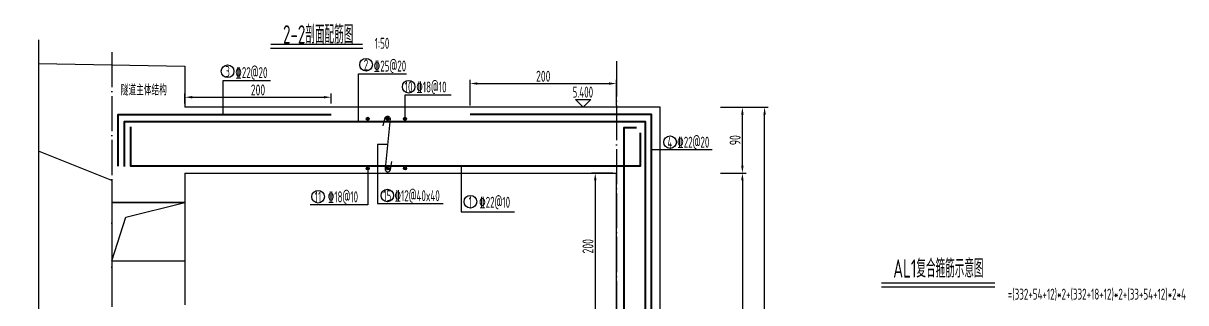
# Model space of a CAD drawing. Header units: millimetres. Extents: x -29538 to 115583, y -232866 to 15404.
# Drawn here: x 18581 to 34476, y -211043 to -207223 of the extents above; entities that cross this region are included whole.
import ezdxf
from ezdxf.enums import TextEntityAlignment as Align

# ---------------------------------------------------------------- set-up
doc = ezdxf.new("R2010")
doc.units = ezdxf.units.MM
doc.header["$LTSCALE"] = 10
doc.header["$MEASUREMENT"] = 0
doc.linetypes.add('ACAD_ISO04W100', pattern=[30, 24, -3, 0, -3])
for name, color, linetype in [('WALL-W', 2, 'Continuous'), ('中心线', 3, 'ACAD_ISO04W100'), ('文字', 7, 'Continuous'), ('标注', 4, 'Continuous'), ('次轮廓线', 7, 'Continuous'), ('轮廓线', 1, 'Continuous')]:
    doc.layers.add(name, color=color, linetype=linetype)
doc.layers.add('钢筋', color=6, linetype='Continuous', lineweight=40)
doc.styles.get("Standard").update_dxf_attribs({"font": 'gbenor.shx', "width": 0.75, "bigfont": 'gbcbig.shx'})
doc.dimstyles.get("Standard").update_dxf_attribs({"dimscale": 100, "dimtxt": 3, "dimasz": 2, "dimexe": 1, "dimexo": 1, "dimgap": 0.5, "dimtad": 1, "dimdec": 1, "dimlfac": 0.1, "dimdsep": 46, "dimtxsty": 'Standard', "dimcen": 0.5, "dimadec": 0, "dimazin": 0, "dimtfac": 1, "dimtdec": 1, "dimtofl": 0, "dimtmove": 2, "dimatfit": 3, "dimfxl": 0, "dimtolj": 1, "dimtzin": 0, "dimarcsym": 0})

# ---------------------------------------------------------------- blocks, each defined once
blk = doc.blocks.new('*D411')
at = {"layer": 'Defpoints', "color": 0}
for p in [(26691, -209271), (26691, -213771), (28414, -213771)]:
    blk.add_point(p, dxfattribs=at)
at = {"layer": '标注', "color": 0, "lineweight": -2}
for p, q in [((28114, -209271), (28464, -209271)), ((28414, -209371), (28414, -213671)), ((28114, -213771), (28464, -213771))]:
    blk.add_line(p, q, dxfattribs=at)
at = {"layer": '标注', "color": 0}
for points in [[(28397, -209371), (28430, -209371), (28414, -209271)], [(28397, -213671), (28430, -213671), (28414, -213771)]]:
    blk.add_solid(points, dxfattribs=at)
at = {"layer": '标注', "color": 0, "insert": (28314, -211521), "char_height": 150, "attachment_point": 5, "rotation": 90}
blk.add_mtext('\\A1;450', dxfattribs=at)
blk = doc.blocks.new('*D412')
at = {"layer": 'Defpoints', "color": 0}
for p in [(27291, -208371), (28414, -208371), (26691, -209271)]:
    blk.add_point(p, dxfattribs=at)
at = {"layer": '标注', "color": 0, "lineweight": -2}
for p, q in [((28114, -208371), (28464, -208371)), ((28414, -209171), (28414, -208471)), ((28114, -209271), (28464, -209271))]:
    blk.add_line(p, q, dxfattribs=at)
at = {"layer": '标注', "color": 0}
for points in [[(28397, -208471), (28430, -208471), (28414, -208371)], [(28397, -209171), (28430, -209171), (28414, -209271)]]:
    blk.add_solid(points, dxfattribs=at)
at = {"layer": '标注', "color": 0, "insert": (28314, -208821), "char_height": 150, "attachment_point": 5, "rotation": 90}
blk.add_mtext('\\A1;90', dxfattribs=at)
blk = doc.blocks.new('*D413')
at = {"layer": 'Defpoints', "color": 0}
for p in [(26691, -208371), (28717, -208371), (27291, -219071)]:
    blk.add_point(p, dxfattribs=at)
at = {"layer": '标注', "color": 0, "lineweight": -2}
for p, q in [((28417, -208371), (28767, -208371)), ((28717, -218971), (28717, -208471)), ((28417, -219071), (28767, -219071))]:
    blk.add_line(p, q, dxfattribs=at)
at = {"layer": '标注', "color": 0}
for points in [[(28701, -208471), (28734, -208471), (28717, -208371)], [(28701, -218971), (28734, -218971), (28717, -219071)]]:
    blk.add_solid(points, dxfattribs=at)
at = {"layer": '标注', "color": 0, "insert": (28617, -213721), "char_height": 150, "attachment_point": 5, "rotation": 90}
blk.add_mtext('\\A1;1070', dxfattribs=at)
blk = doc.blocks.new('*D432')
at = {"layer": 'Defpoints', "color": 0}
for p in [(26691, -208047), (24691, -208471), (26691, -208471)]:
    blk.add_point(p, dxfattribs=at)
at = {"layer": '标注', "color": 0, "lineweight": -2}
for p, q in [((24691, -208347), (24691, -207997)), ((24791, -208047), (26591, -208047)), ((26691, -208347), (26691, -207997))]:
    blk.add_line(p, q, dxfattribs=at)
at = {"layer": '标注', "color": 0}
for points in [[(24791, -208030), (24791, -208063), (24691, -208047)], [(26591, -208030), (26591, -208063), (26691, -208047)]]:
    blk.add_solid(points, dxfattribs=at)
at = {"layer": '标注', "color": 0, "insert": (25691, -207947), "char_height": 150, "attachment_point": 5}
blk.add_mtext('\\A1;200', dxfattribs=at)
blk = doc.blocks.new('*D434')
at = {"layer": 'Defpoints', "color": 0}
for p in [(20791, -208371), (22791, -208234), (22791, -208371)]:
    blk.add_point(p, dxfattribs=at)
at = {"layer": '标注', "color": 0, "lineweight": -2}
for p, q in [((20791, -208321), (20791, -208184)), ((22791, -208321), (22791, -208184)), ((20891, -208234), (22691, -208234))]:
    blk.add_line(p, q, dxfattribs=at)
at = {"layer": '标注', "color": 0}
for points in [[(20891, -208217), (20891, -208250), (20791, -208234)], [(22691, -208217), (22691, -208250), (22791, -208234)]]:
    blk.add_solid(points, dxfattribs=at)
at = {"layer": '标注', "color": 0, "insert": (21791, -208134), "char_height": 150, "attachment_point": 5}
blk.add_mtext('\\A1;200', dxfattribs=at)
blk = doc.blocks.new('*D522')
at = {"layer": 'Defpoints', "color": 0}
for p in [(26691, -209271), (26402, -211271), (26687, -211271)]:
    blk.add_point(p, dxfattribs=at)
at = {"layer": '标注', "color": 0, "lineweight": -2}
for p, q in [((26641, -209271), (26352, -209271)), ((26402, -209371), (26402, -211171)), ((26637, -211271), (26352, -211271))]:
    blk.add_line(p, q, dxfattribs=at)
at = {"layer": '标注', "color": 0}
for points in [[(26385, -209371), (26419, -209371), (26402, -209271)], [(26385, -211171), (26419, -211171), (26402, -211271)]]:
    blk.add_solid(points, dxfattribs=at)
at = {"layer": '标注', "color": 0, "insert": (26302, -210271), "char_height": 150, "attachment_point": 5, "rotation": 90}
blk.add_mtext('\\A1;200', dxfattribs=at)

msp = doc.modelspace()

# ---------------------------------------------------------------- linework, layer by layer
at = {"ltscale": 2}
msp.add_lwpolyline([(18791.19, -207451.04), (18791.19, -211683.87), (18581.19, -211753.87), (19001.19, -211823.87), (18791.19, -211893.87), (18791.19, -216285.08)], dxfattribs=at)
at = {"layer": 'WALL-W', "color": 6, "ltscale": 2}
msp.add_lwpolyline([(23501.3, -208623.99), (23530.62, -208510.44, -0.72553014), (23596.64, -208525.83), (23528.99, -209207.49, 0.974105), (23600.41, -209225.6, -0.00528314), (23620.65, -209110.57, -0.73500734)], format="xyb", dxfattribs=at)
for centre, radius in [((23291.75, -208529.29), 21.09), ((23291.75, -208529.29), 10.55), ((23563.86, -208529.29), 21.09), ((23563.86, -208529.29), 10.55), ((23800.97, -208529.29), 21.09), ((23800.97, -208529.29), 10.55), ((23291.75, -209206.7), 21.09), ((23291.75, -209206.7), 10.55), ((23563.86, -209206.7), 21.09), ((23563.86, -209206.7), 10.55), ((23800.97, -209206.7), 21.09), ((23800.97, -209206.7), 10.55)]:
    msp.add_circle(centre, radius, dxfattribs=at)
at = {"layer": '中心线', "ltscale": 2}
for p, q in [((19791.19, -207617.25), (19791.19, -219406.61)), ((26691.19, -207742.91), (26691.19, -219309.23))]:
    msp.add_line(p, q, dxfattribs=at)
at = {"layer": '文字'}
for p, q in [((21963.32, -207561.4), (23222, -207561.4)), ((30314.47, -210823.42), (31867.26, -210823.42))]:
    msp.add_line(p, q, dxfattribs=at)
at = {"layer": '文字', "const_width": 20}
for points in [[(21963.32, -207511.4), (23222, -207511.4)], [(30314.47, -210773.42), (31867.26, -210773.42)]]:
    msp.add_lwpolyline(points, dxfattribs=at)
at = {"layer": '文字'}
for centre in [(23268.95, -207789.88), (21375.72, -207879.36), (23851.19, -208090.8), (27424.43, -208847.98), (22613.14, -209594.22), (23559.49, -209576.95), (24694.36, -209662.22)]:
    msp.add_circle(centre, 86.22, dxfattribs=at)
at = {"layer": '标注'}
for points in [[(21315.83, -208470.9), (21315.83, -208003.33), (21960.4, -208003.33)], [(23162.9, -208570.9), (23162.9, -207913.43), (23820.22, -207913.43)], [(23800.97, -208529.29), (23800.97, -208202.39), (24433.41, -208202.39)], [(23562.81, -208879.14), (23423.22, -208879.14), (23423.22, -209687.79), (24320.7, -209687.79)], [(27171.19, -208947.61), (28002.36, -208947.61)], [(23292.14, -209210.28), (23292.14, -209703.3), (22504.94, -209703.3)], [(24570.39, -209170.9), (24570.39, -209800.99), (25299.28, -209800.99)], [(19791.19, -210471.63), (19983.43, -209871.14), (20791.19, -209671.63)]]:
    msp.add_lwpolyline(points, dxfattribs=at)
at = {"layer": '次轮廓线'}
for p, q in [((18791.19, -207770.9), (20791.19, -207810.9)), ((20791.19, -207810.9), (20791.19, -208370.9)), ((19791.19, -209370.9), (18791.19, -208970.9)), ((20791.19, -209270.9), (20791.19, -209671.63)), ((19791.19, -209370.9), (19791.19, -209671.63)), ((19791.19, -209671.63), (19791.19, -210471.63)), ((19791.19, -209671.63), (20791.19, -209671.63)), ((20791.19, -209671.63), (20791.19, -210471.63)), ((19791.19, -210503.51), (19791.19, -211070.9)), ((20791.19, -210471.63), (20791.19, -211070.9))]:
    msp.add_line(p, q, dxfattribs=at)
at = {"layer": '次轮廓线', "extrusion": (0, 0, -1)}
for p, q in [((20791.19, -209671.63), (19791.19, -209671.63)), ((19791.19, -210471.63), (20791.19, -210471.63))]:
    msp.add_line(p, q, dxfattribs=at)
at = {"layer": '次轮廓线'}
msp.add_lwpolyline([(26130.02, -208264.84), (26342.15, -208264.84), (26236.08, -208370.9)], close=True, dxfattribs=at)
at = {"layer": '轮廓线'}
for p in [(20791.19, -209270.9), (26691.19, -213770.9)]:
    msp.add_line(p, (26691.19, -209270.9), dxfattribs=at)
msp.add_lwpolyline([(27291.19, -214370.9), (27291.19, -208370.9), (20791.19, -208370.9)], dxfattribs=at)
at = {"layer": '钢筋'}
for points in [[(19878.25, -209177.34), (19878.25, -208470.9), (22791.19, -208470.9)], [(27171.19, -211270.9), (27171.19, -208470.9), (24691.19, -208470.9)], [(20628.04, -213937.79), (19926.51, -213937.79), (19926.51, -218870.47), (27091.19, -218870.47), (27091.19, -208570.9), (19963.1, -208570.9), (19963.1, -209182.58)], [(20049.57, -208638.67), (20049.57, -209170.9), (27020.65, -209170.9), (27020.65, -208722.69)], [(26967.63, -208651.12), (26791.19, -208651.12), (26791.19, -218805.87), (26969.3, -218805.87)]]:
    msp.add_lwpolyline(points, dxfattribs=at)

# ---------------------------------------------------------------- texts
at = {"layer": '文字', "width": 0.7}
for s, height, p in [('2-2剖面配筋图', 250, (22613.79, -207374.83)), ('1:50', 150, (23486.37, -207496.45)), ('2', 150, (23267.71, -207791.95)), ('3', 150, (21374.48, -207881.43)), ('隧道主体结构', 150, (20229.79, -208134.36)), ('10', 150, (23849.95, -208092.87)), ('5.400', 150, (26232.55, -208164.34)), ('4', 150, (27423.19, -208850.05)), ('11', 150, (22611.9, -209596.29)), ('15', 150, (23558.25, -209579.02)), ('1', 150, (24693.12, -209664.29)), ('AL1复合箍筋示意图', 250, (31094.18, -210573.88))]:
    msp.add_text(s, height=height, dxfattribs=at).set_placement(p, align=Align.MIDDLE_CENTER)
for s, p in [('%%13225@20', (23372.17, -207882.28)), ('%%13222@20', (21479.36, -207972.18)), ('%%13218@10', (23954.57, -208169.71)), ('%%13222@20', (27521.61, -208923.17)), ('%%13212@40x40', (23656.33, -209655.19)), ('%%13218@10', (22744.19, -209670.61)), ('%%13222@10', (24813.56, -209744.64)), ('=(332+54+12)*2+(332+18+12)*2+(33+54+12)*2*4', (32042.22, -211000.45))]:
    msp.add_text(s, height=150, dxfattribs=at).set_placement(p)

# ---------------------------------------------------------------- dimensions: what is measured, and where the dimension line sits
at = {"layer": '标注'}
for base, p1, p2, picture, middle in [((26691.19, -208046.64), (24691.19, -208470.9), (26691.19, -208470.9), '*D432', (25691.19, -207946.64)), ((22791.19, -208233.68), (20791.19, -208370.9), (22791.19, -208370.9), '*D434', (21791.19, -208133.68))]:
    dim = msp.add_linear_dim(base=base, p1=p1, p2=p2, dimstyle='Standard', override={"dimscale": 50}, dxfattribs=at)
    dim.commit()
    dim.dimension.update_dxf_attribs({"geometry": picture, "text_midpoint": middle})
for base, p1, p2, picture, middle in [((28413.56, -208370.9), (26691.19, -209270.9), (27291.19, -208370.9), '*D412', (28313.56, -208820.9)), ((28717.41, -208370.9), (27291.19, -219070.9), (26691.19, -208370.9), '*D413', (28617.41, -213720.9)), ((26402, -211270.9), (26691.19, -209270.9), (26686.6, -211270.9), '*D522', (26302, -210270.9)), ((28413.56, -213770.9), (26691.19, -209270.9), (26691.19, -213770.9), '*D411', (28313.56, -211520.9))]:
    dim = msp.add_linear_dim(base=base, p1=p1, p2=p2, angle=90, dimstyle='Standard', override={"dimscale": 50}, dxfattribs=at)
    dim.commit()
    dim.dimension.update_dxf_attribs({"geometry": picture, "text_midpoint": middle})

doc.saveas('drawing.dxf')
